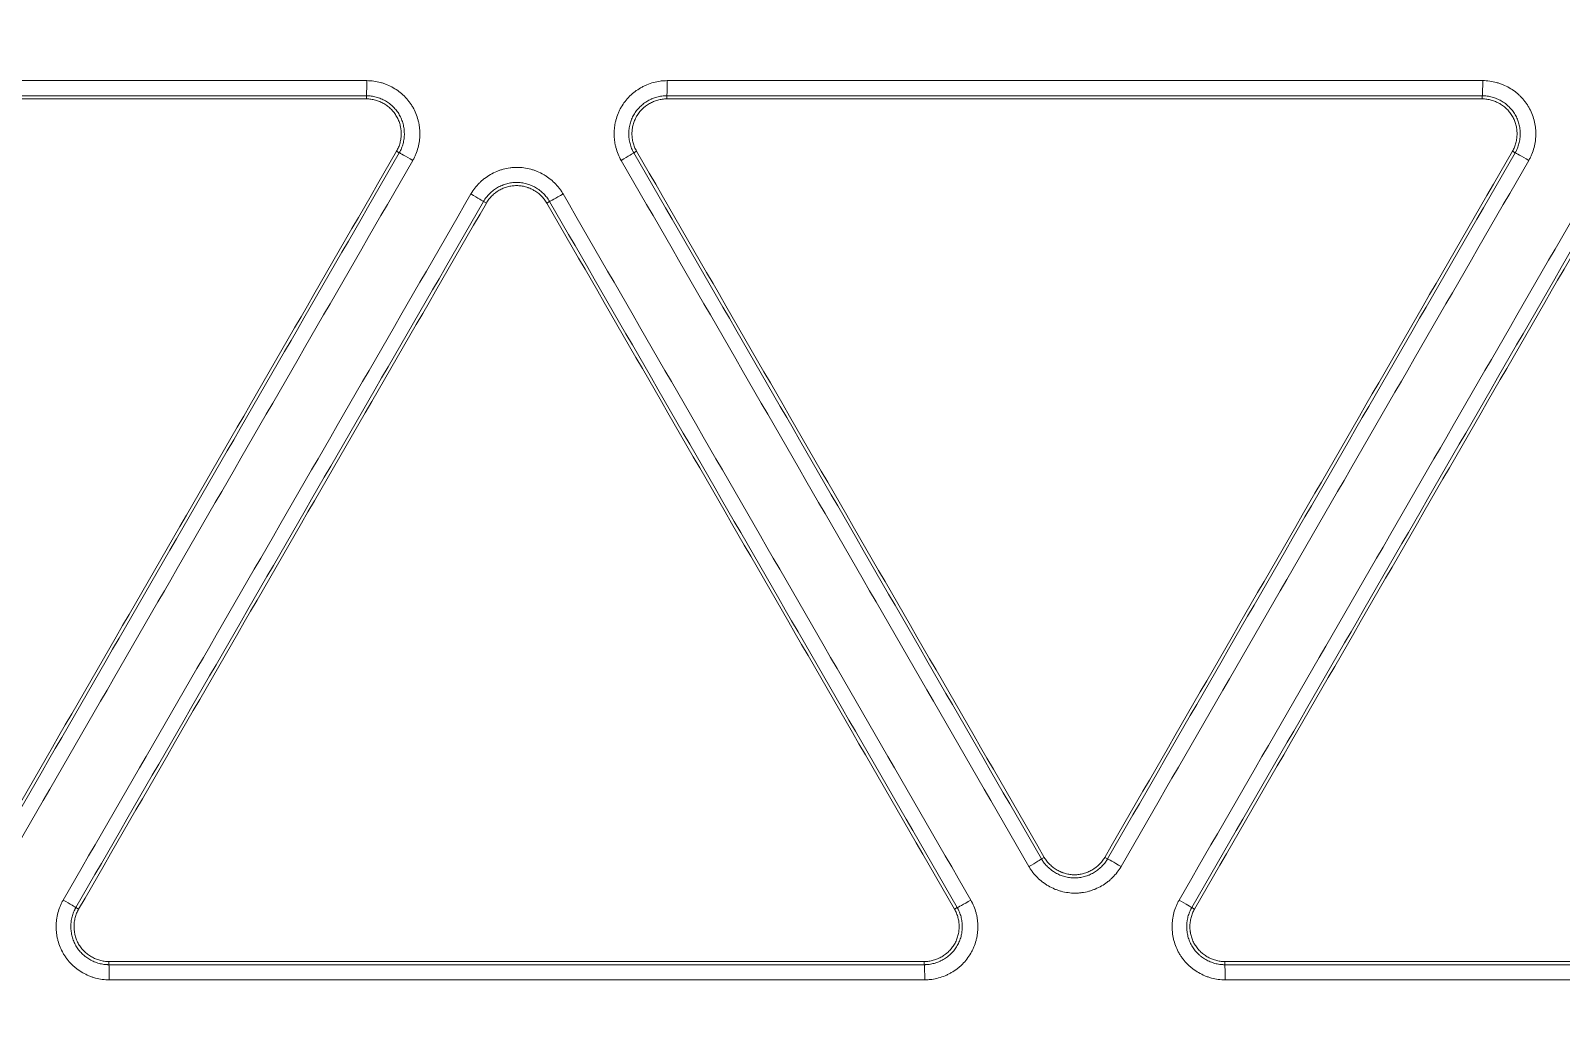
# Model space of a CAD drawing. Header units: inches. Extents: x 405346 to 489838, y -25612 to 14934.
# Drawn here: x 467386.51 to 467434.52, y 4260.81 to 4291.63 of the extents above; entities that cross this region are included whole.
import ezdxf

# ---------------------------------------------------------------- set-up
doc = ezdxf.new("R2010")
doc.units = ezdxf.units.IN
doc.header["$LTSCALE"] = 200
doc.header["$MEASUREMENT"] = 0
doc.layers.add('SS-EQ', color=2, linetype='Continuous', lineweight=20)

# ---------------------------------------------------------------- blocks, each defined once
blk = doc.blocks.new('4way무풍')
at = {"layer": 'SS-EQ'}
for p, q in [((152.774, -31.934), (152.774, -31.834)), ((162.196, -31.834), (162.196, -31.934)), ((187.771, -31.934), (187.771, -31.834)), ((153.808, -33.625), (153.722, -33.575)), ((161.249, -33.575), (161.162, -33.626)), ((188.805, -33.625), (188.719, -33.575)), ((156.538, -35.201), (156.451, -35.151)), ((158.519, -35.151), (158.433, -35.201)), ((173.949, -55.774), (174.036, -55.724)), ((175.932, -55.724), (176.018, -55.774)), ((143.663, -57.299), (143.75, -57.349)), ((171.221, -57.349), (171.307, -57.3)), ((178.66, -57.299), (178.747, -57.349)), ((144.698, -58.991), (144.698, -59.091)), ((170.273, -59.091), (170.273, -58.991)), ((179.695, -58.991), (179.695, -59.091))]:
    blk.add_line(p, q, dxfattribs=at)
for centre, major_axis, ratio, start_param, end_param in [((152.774, -31.36), (0, -0.474), 0.028135, 0.03492, 1.568331), ((162.196, -31.36), (0, -0.474), 0.0295, 0.034922, 1.56857), ((187.771, -31.36), (0, -0.474), 0.033697, 0.034926, 1.569116), ((154.218, -33.862), (-0.41, 0.237), 0.011866, 4.68659, 6.248276), ((160.752, -33.862), (-0.41, -0.237), 0.016733, 1.594883, 3.106681), ((189.215, -33.862), (-0.41, 0.237), 0.015414, 4.682125, 6.248275), ((156.041, -34.914), (-0.41, 0.237), 0.011956, 3.176502, 4.686374), ((158.929, -34.914), (-0.41, -0.237), 0.016695, 0.034911, 1.594561), ((173.539, -56.01), (-0.41, -0.237), 0.018384, 1.595411, 3.10668), ((176.428, -56.01), (0.41, -0.237), 0.012479, 1.542198, 3.106683), ((143.253, -57.063), (-0.41, 0.237), 0.008491, 3.1765, 4.687518), ((171.717, -57.063), (-0.41, -0.237), 0.01834, 0.034912, 1.59503), ((178.25, -57.063), (0.41, -0.237), 0.012618, 0.034909, 1.541959), ((144.698, -59.564), (0, -0.474), 0.025853, 1.565562, 3.106594), ((170.272, -59.564), (0, 0.474), 0.029802, 4.70838, 6.248299), ((179.694, -59.564), (0, 0.474), 0.031431, 4.708783, 6.248262)]:
    blk.add_ellipse(centre, major_axis=major_axis, ratio=ratio, start_param=start_param, end_param=end_param, dxfattribs=at)
for points, knots in [([(346.359, 0), (346.359, -27.812), (346.359, -55.624), (346.359, -97.341), (346.359, -111.247), (346.359, -139.059), (346.359, -152.965), (346.359, -180.777), (346.359, -194.683), (346.359, -222.494), (346.359, -236.4), (346.359, -257.259), (346.358, -264.212), (346.359, -272.903), (346.359, -274.641), (346.359, -277.249), (346.359, -278.118), (346.358, -279.856), (346.358, -280.725), (346.358, -282.029), (346.358, -282.463), (346.358, -283.333), (346.359, -283.767), (346.359, -284.419), (346.359, -284.636), (346.359, -285.071), (346.358, -285.288), (346.355, -285.723), (346.353, -285.94), (346.346, -286.374), (346.341, -286.592), (346.322, -287.243), (346.305, -287.678), (346.262, -288.546), (346.236, -288.98), (346.174, -289.849), (346.138, -290.283), (346.078, -290.934), (346.057, -291.151), (346.012, -291.585), (345.894, -292.666), (345.748, -293.741), (345.479, -295.45), (345.327, -296.299), (344.817, -298.834), (344.407, -300.505), (343.687, -302.982), (343.172, -304.624), (342.294, -307.059), (341.638, -308.663), (341.119, -309.858), (340.941, -310.256), (340.714, -310.751), (340.668, -310.85), (340.576, -311.047), (340.437, -311.343), (339.919, -312.422), (339.029, -314.158), (338.177, -315.66), (336.854, -317.881), (335.912, -319.32), (334.41, -321.418), (333.379, -322.796), (331.741, -324.801), (330.589, -326.095), (329.702, -327.051), (329.403, -327.366), (329.024, -327.758), (328.947, -327.836), (328.795, -327.992), (328.566, -328.224), (327.719, -329.07), (326.303, -330.412), (324.35, -332.111), (322.332, -333.722), (320.944, -334.738), (319.535, -335.724), (318.819, -336.202), (317.367, -337.13), (315.893, -338.028), (314.376, -338.866), (313.222, -339.473), (312.835, -339.671), (312.249, -339.963), (312.054, -340.059), (311.662, -340.249), (309.896, -341.094), (308.103, -341.848), (305.68, -342.75), (304.055, -343.316), (302.408, -343.813), (299.923, -344.506), (298.245, -344.898), (295.697, -345.382), (294.842, -345.525), (293.766, -345.682), (293.551, -345.712), (293.12, -345.771), (292.903, -345.799), (292.254, -345.88), (291.821, -345.929), (290.523, -346.062), (289.657, -346.132), (288.357, -346.21), (287.924, -346.232), (287.057, -346.265), (286.624, -346.277), (285.974, -346.288), (285.757, -346.291), (285.323, -346.293), (285.107, -346.294), (284.673, -346.294), (284.456, -346.294), (284.023, -346.294), (283.806, -346.293), (283.156, -346.293), (282.722, -346.293), (281.855, -346.293), (281.421, -346.293), (280.121, -346.293), (279.253, -346.294), (277.519, -346.294), (276.652, -346.294), (274.051, -346.294), (272.316, -346.294), (267.113, -346.294), (263.645, -346.293), (256.708, -346.293), (253.239, -346.294), (242.833, -346.294), (235.896, -346.294), (222.022, -346.294), (215.084, -346.294), (194.273, -346.294), (180.399, -346.294), (152.65, -346.294), (138.775, -346.294), (111.027, -346.294), (97.152, -346.294), (69.404, -346.294), (55.529, -346.294), (34.718, -346.294), (27.78, -346.294), (13.906, -346.294), (6.969, -346.294), (0.032, -346.294)], [0, 0, 0, 0, 0.125, 0.125, 0.1875, 0.1875, 0.25, 0.25, 0.3125, 0.3125, 0.375, 0.375, 0.40625, 0.40625, 0.414063, 0.414063, 0.417969, 0.417969, 0.421875, 0.421875, 0.423828, 0.423828, 0.425781, 0.425781, 0.426758, 0.426758, 0.427734, 0.427734, 0.428711, 0.428711, 0.429688, 0.429688, 0.431641, 0.431641, 0.433594, 0.433594, 0.435547, 0.435547, 0.436523, 0.436523, 0.4375, 0.441406, 0.441406, 0.445313, 0.445313, 0.453125, 0.453125, 0.457031, 0.460938, 0.464844, 0.464844, 0.466797, 0.466797, 0.467285, 0.467285, 0.467773, 0.46875, 0.472656, 0.476563, 0.476563, 0.484375, 0.484375, 0.488281, 0.492188, 0.496094, 0.496094, 0.498047, 0.498047, 0.498535, 0.498535, 0.499023, 0.5, 0.503906, 0.507813, 0.511719, 0.515625, 0.515625, 0.519531, 0.519531, 0.523438, 0.527344, 0.527344, 0.529297, 0.529297, 0.530273, 0.530273, 0.53125, 0.539063, 0.539063, 0.542969, 0.546875, 0.546875, 0.554688, 0.554688, 0.558594, 0.558594, 0.55957, 0.55957, 0.560547, 0.560547, 0.5625, 0.5625, 0.566406, 0.566406, 0.568359, 0.568359, 0.570313, 0.570313, 0.571289, 0.571289, 0.572266, 0.572266, 0.573242, 0.573242, 0.574219, 0.574219, 0.576172, 0.576172, 0.578125, 0.578125, 0.582031, 0.582031, 0.585938, 0.585938, 0.59375, 0.59375, 0.609375, 0.609375, 0.625, 0.625, 0.65625, 0.65625, 0.6875, 0.6875, 0.75, 0.75, 0.8125, 0.8125, 0.875, 0.875, 0.9375, 0.9375, 0.96875, 0.96875, 1, 1, 1, 1]), ([(0.032, -345.099), (6.961, -345.099), (13.891, -345.099), (27.75, -345.099), (34.679, -345.099), (55.467, -345.099), (69.326, -345.098), (97.044, -345.098), (110.903, -345.097), (138.621, -345.096), (152.48, -345.096), (180.197, -345.094), (194.056, -345.092), (214.845, -345.09), (221.774, -345.089), (235.633, -345.086), (242.562, -345.085), (256.421, -345.082), (263.351, -345.081), (272.013, -345.079), (273.745, -345.079), (276.343, -345.079), (277.21, -345.078), (278.942, -345.078), (279.808, -345.077), (281.107, -345.076), (281.541, -345.076), (282.407, -345.076), (282.84, -345.076), (283.706, -345.076), (284.139, -345.076), (284.789, -345.074), (285.005, -345.074), (285.438, -345.071), (285.655, -345.069), (286.304, -345.06), (286.737, -345.049), (287.602, -345.017), (288.034, -344.997), (289.33, -344.922), (290.194, -344.853), (291.488, -344.722), (291.92, -344.673), (292.566, -344.593), (292.782, -344.566), (293.212, -344.508), (294.286, -344.358), (295.351, -344.18), (297.891, -343.699), (299.563, -343.307), (302.039, -342.615), (303.679, -342.118), (305.297, -341.551), (307.709, -340.648), (309.296, -339.976), (311.056, -339.138), (311.349, -338.996), (311.641, -338.853), (311.836, -338.756), (311.933, -338.707), (312.418, -338.464), (312.803, -338.265), (313.951, -337.656), (314.704, -337.236), (316.19, -336.364), (316.921, -335.913), (318.363, -334.982), (319.073, -334.502), (320.472, -333.511), (321.849, -332.491), (323.849, -330.872), (325.784, -329.163), (327.03, -327.964), (327.795, -327.195), (327.947, -327.041), (328.25, -326.729), (328.401, -326.573), (328.849, -326.102), (329.145, -325.785), (330.019, -324.826), (331.153, -323.527), (332.763, -321.515), (333.776, -320.132), (334.759, -318.728), (335.235, -318.016), (336.157, -316.57), (336.603, -315.837), (337.465, -314.35), (338.296, -312.842), (339.065, -311.291), (339.481, -310.406), (339.527, -310.308), (339.618, -310.111), (339.754, -309.815), (340.065, -309.123), (340.322, -308.527), (340.821, -307.331), (341.451, -305.727), (342.288, -303.291), (342.776, -301.648), (343.454, -299.169), (343.836, -297.496), (344.302, -294.959), (344.439, -294.108), (344.619, -292.825), (344.702, -292.181), (344.786, -291.427), (344.82, -291.104), (344.842, -290.888), (344.853, -290.779), (344.946, -289.807), (345.01, -288.942), (345.078, -287.644), (345.096, -287.212), (345.116, -286.563), (345.122, -286.347), (345.13, -285.914), (345.133, -285.698), (345.138, -285.266), (345.139, -285.049), (345.14, -284.617), (345.14, -284.4), (345.141, -283.752), (345.141, -283.319), (345.141, -282.67), (345.141, -282.454), (345.141, -282.021), (345.141, -281.805), (345.142, -281.156), (345.142, -280.724), (345.143, -279.426), (345.143, -278.561), (345.144, -276.831), (345.144, -275.966), (345.145, -273.37), (345.145, -271.64), (345.146, -262.989), (345.148, -256.069), (345.152, -235.306), (345.154, -221.465), (345.157, -193.782), (345.159, -179.94), (345.161, -152.257), (345.161, -138.416), (345.162, -110.732), (345.163, -69.208), (345.164, -27.683), (345.164, 0)], [0, 0, 0, 0, 0.03125, 0.03125, 0.0625, 0.0625, 0.125, 0.125, 0.1875, 0.1875, 0.25, 0.25, 0.3125, 0.3125, 0.34375, 0.34375, 0.375, 0.375, 0.40625, 0.40625, 0.414063, 0.414063, 0.417969, 0.417969, 0.421875, 0.421875, 0.423828, 0.423828, 0.425781, 0.425781, 0.427734, 0.427734, 0.428711, 0.428711, 0.429688, 0.429688, 0.431641, 0.431641, 0.433594, 0.433594, 0.4375, 0.4375, 0.439453, 0.439453, 0.44043, 0.44043, 0.441406, 0.445313, 0.445313, 0.453125, 0.453125, 0.457031, 0.460938, 0.460938, 0.46875, 0.46875, 0.469727, 0.470215, 0.470215, 0.470703, 0.470703, 0.472656, 0.472656, 0.476563, 0.476563, 0.480469, 0.480469, 0.484375, 0.484375, 0.488281, 0.492188, 0.496094, 0.5, 0.5, 0.500977, 0.500977, 0.501953, 0.501953, 0.503906, 0.503906, 0.507813, 0.511719, 0.515625, 0.515625, 0.519531, 0.519531, 0.523438, 0.523438, 0.527344, 0.53125, 0.53125, 0.531738, 0.531738, 0.532227, 0.533203, 0.535156, 0.535156, 0.539063, 0.542969, 0.546875, 0.546875, 0.554688, 0.554688, 0.558594, 0.558594, 0.560547, 0.561523, 0.562012, 0.562012, 0.5625, 0.5625, 0.566406, 0.566406, 0.568359, 0.568359, 0.569336, 0.569336, 0.570313, 0.570313, 0.571289, 0.571289, 0.572266, 0.572266, 0.574219, 0.574219, 0.575195, 0.575195, 0.576172, 0.576172, 0.578125, 0.578125, 0.582031, 0.582031, 0.585938, 0.585938, 0.59375, 0.59375, 0.625, 0.625, 0.6875, 0.6875, 0.75, 0.75, 0.8125, 0.8125, 0.875, 1, 1, 1, 1]), ([(152.787, -31.362), (152.861, -31.362), (152.933, -31.367), (153.077, -31.386), (153.148, -31.4), (153.253, -31.429), (153.288, -31.44), (153.34, -31.457), (153.357, -31.464), (153.391, -31.477), (153.408, -31.483), (153.492, -31.518), (153.622, -31.583), (153.743, -31.663), (153.815, -31.719), (153.83, -31.73), (153.858, -31.753), (153.9, -31.788), (153.94, -31.825), (154.017, -31.902), (154.065, -31.956), (154.132, -32.042), (154.153, -32.072), (154.194, -32.132), (154.213, -32.163), (154.268, -32.258), (154.332, -32.389), (154.378, -32.526), (154.401, -32.614), (154.406, -32.632), (154.414, -32.668), (154.418, -32.686), (154.428, -32.739), (154.434, -32.775), (154.448, -32.883), (154.452, -32.956), (154.453, -33.065), (154.451, -33.119), (154.446, -33.174), (154.443, -33.21), (154.441, -33.228), (154.429, -33.319), (154.402, -33.462), (154.356, -33.599), (154.314, -33.7), (154.3, -33.733), (154.267, -33.799), (154.25, -33.832), (154.232, -33.863)], [0, 0, 0, 0, 0.0625, 0.0625, 0.125, 0.125, 0.15625, 0.15625, 0.171875, 0.171875, 0.1875, 0.1875, 0.25, 0.3125, 0.3125, 0.328125, 0.328125, 0.34375, 0.375, 0.375, 0.4375, 0.4375, 0.46875, 0.46875, 0.5, 0.5, 0.5625, 0.625, 0.625, 0.640625, 0.640625, 0.65625, 0.65625, 0.6875, 0.6875, 0.75, 0.75, 0.78125, 0.796875, 0.796875, 0.8125, 0.8125, 0.875, 0.9375, 0.9375, 0.96875, 0.96875, 1, 1, 1, 1]), ([(160.765, -33.863), (160.729, -33.8), (160.697, -33.734), (160.642, -33.6), (160.619, -33.532), (160.591, -33.426), (160.583, -33.391), (160.572, -33.337), (160.569, -33.319), (160.563, -33.283), (160.56, -33.265), (160.549, -33.174), (160.54, -33.03), (160.549, -32.885), (160.561, -32.794), (160.563, -32.776), (160.569, -32.74), (160.572, -32.722), (160.583, -32.668), (160.591, -32.633), (160.619, -32.527), (160.642, -32.459), (160.683, -32.358), (160.698, -32.325), (160.73, -32.26), (160.747, -32.227), (160.802, -32.132), (160.883, -32.012), (160.979, -31.903), (161.044, -31.839), (161.057, -31.826), (161.084, -31.801), (161.097, -31.789), (161.139, -31.753), (161.167, -31.73), (161.253, -31.664), (161.314, -31.624), (161.408, -31.569), (161.456, -31.544), (161.505, -31.52), (161.539, -31.505), (161.556, -31.498), (161.64, -31.462), (161.777, -31.415), (161.919, -31.386), (162.027, -31.371), (162.063, -31.368), (162.137, -31.363), (162.173, -31.361), (162.21, -31.361)], [0, 0, 0, 0, 0.0625, 0.0625, 0.125, 0.125, 0.15625, 0.15625, 0.171875, 0.171875, 0.1875, 0.1875, 0.25, 0.3125, 0.3125, 0.328125, 0.328125, 0.34375, 0.34375, 0.375, 0.375, 0.4375, 0.4375, 0.46875, 0.46875, 0.5, 0.5, 0.5625, 0.625, 0.625, 0.640625, 0.640625, 0.65625, 0.65625, 0.6875, 0.6875, 0.75, 0.75, 0.78125, 0.796875, 0.796875, 0.8125, 0.8125, 0.875, 0.9375, 0.9375, 0.96875, 0.96875, 1, 1, 1, 1]), ([(187.787, -31.361), (187.86, -31.361), (187.932, -31.366), (188.076, -31.386), (188.147, -31.4), (188.252, -31.428), (188.287, -31.439), (188.339, -31.457), (188.356, -31.463), (188.39, -31.476), (188.407, -31.483), (188.491, -31.518), (188.621, -31.582), (188.742, -31.663), (188.815, -31.718), (188.829, -31.73), (188.858, -31.753), (188.899, -31.788), (188.939, -31.825), (189.016, -31.902), (189.064, -31.956), (189.131, -32.042), (189.152, -32.071), (189.193, -32.132), (189.212, -32.163), (189.267, -32.258), (189.331, -32.388), (189.377, -32.526), (189.4, -32.614), (189.405, -32.631), (189.413, -32.667), (189.417, -32.685), (189.427, -32.739), (189.433, -32.775), (189.447, -32.883), (189.452, -32.955), (189.452, -33.064), (189.45, -33.119), (189.446, -33.173), (189.442, -33.21), (189.44, -33.228), (189.429, -33.319), (189.401, -33.461), (189.355, -33.599), (189.314, -33.699), (189.299, -33.733), (189.267, -33.799), (189.249, -33.831), (189.231, -33.863)], [0, 0, 0, 0, 0.0625, 0.0625, 0.125, 0.125, 0.15625, 0.15625, 0.171875, 0.171875, 0.1875, 0.1875, 0.25, 0.3125, 0.3125, 0.328125, 0.328125, 0.34375, 0.375, 0.375, 0.4375, 0.4375, 0.46875, 0.46875, 0.5, 0.5, 0.5625, 0.625, 0.625, 0.640625, 0.640625, 0.65625, 0.65625, 0.6875, 0.6875, 0.75, 0.75, 0.78125, 0.796875, 0.796875, 0.8125, 0.8125, 0.875, 0.9375, 0.9375, 0.96875, 0.96875, 1, 1, 1, 1]), ([(153.808, -33.625), (153.81, -33.622), (153.812, -33.619), (153.815, -33.614), (153.82, -33.605), (153.824, -33.596), (153.834, -33.579), (153.839, -33.567), (153.857, -33.532), (153.867, -33.508), (153.897, -33.436), (153.929, -33.337), (153.949, -33.235), (153.957, -33.17), (153.959, -33.157), (153.961, -33.131), (153.962, -33.118), (153.965, -33.079), (153.966, -33.053), (153.965, -32.975), (153.962, -32.924), (153.952, -32.846), (153.948, -32.821), (153.938, -32.769), (153.932, -32.743), (153.912, -32.668), (153.896, -32.619), (153.857, -32.523), (153.834, -32.476), (153.795, -32.408), (153.781, -32.386), (153.752, -32.342), (153.736, -32.321), (153.689, -32.26), (153.654, -32.221), (153.599, -32.167), (153.571, -32.14), (153.541, -32.115), (153.52, -32.098), (153.51, -32.09), (153.458, -32.05), (153.371, -31.993), (153.278, -31.947), (153.206, -31.917), (153.182, -31.907), (153.132, -31.89), (153.107, -31.883), (153.032, -31.862), (152.981, -31.852), (152.904, -31.841), (152.866, -31.837), (152.82, -31.835), (152.797, -31.834), (152.788, -31.834), (152.781, -31.834), (152.778, -31.834), (152.774, -31.834)], [0, 0, 0, 0, 0.003906, 0.003906, 0.007812, 0.015625, 0.015625, 0.03125, 0.03125, 0.0625, 0.0625, 0.125, 0.1875, 0.1875, 0.203125, 0.203125, 0.21875, 0.21875, 0.25, 0.25, 0.3125, 0.3125, 0.34375, 0.34375, 0.375, 0.375, 0.4375, 0.4375, 0.5, 0.5, 0.53125, 0.53125, 0.5625, 0.5625, 0.625, 0.625, 0.65625, 0.671875, 0.671875, 0.6875, 0.6875, 0.75, 0.8125, 0.8125, 0.84375, 0.84375, 0.875, 0.875, 0.9375, 0.9375, 0.96875, 0.984375, 0.992187, 0.996094, 0.996094, 1, 1, 1, 1]), ([(152.774, -31.934), (152.823, -31.934), (152.871, -31.937), (152.965, -31.95), (153.058, -31.969), (153.148, -32), (153.215, -32.028), (153.237, -32.038), (153.279, -32.059), (153.3, -32.071), (153.362, -32.106), (153.402, -32.133), (153.459, -32.176), (153.477, -32.191), (153.513, -32.223), (153.531, -32.239), (153.582, -32.289), (153.645, -32.361), (153.698, -32.439), (153.734, -32.502), (153.746, -32.523), (153.767, -32.566), (153.776, -32.588), (153.803, -32.654), (153.818, -32.699), (153.836, -32.768), (153.844, -32.803), (153.85, -32.838), (153.854, -32.862), (153.856, -32.874), (153.863, -32.933), (153.869, -33.028), (153.863, -33.123), (153.854, -33.194), (153.851, -33.218), (153.842, -33.265), (153.836, -33.289), (153.818, -33.358), (153.803, -33.403), (153.767, -33.491), (153.746, -33.534), (153.722, -33.575)], [0, 0, 0, 0, 0.0625, 0.0625, 0.125, 0.1875, 0.1875, 0.21875, 0.21875, 0.25, 0.25, 0.3125, 0.3125, 0.34375, 0.34375, 0.375, 0.375, 0.4375, 0.5, 0.5, 0.53125, 0.53125, 0.5625, 0.5625, 0.625, 0.625, 0.65625, 0.671875, 0.671875, 0.6875, 0.6875, 0.75, 0.8125, 0.8125, 0.84375, 0.84375, 0.875, 0.875, 0.9375, 0.9375, 1, 1, 1, 1]), ([(162.196, -31.834), (162.193, -31.834), (162.19, -31.834), (162.183, -31.834), (162.173, -31.834), (162.164, -31.834), (162.144, -31.835), (162.131, -31.836), (162.091, -31.838), (162.065, -31.841), (161.988, -31.852), (161.887, -31.873), (161.788, -31.907), (161.728, -31.932), (161.716, -31.937), (161.692, -31.948), (161.657, -31.965), (161.622, -31.983), (161.555, -32.022), (161.512, -32.051), (161.45, -32.098), (161.43, -32.115), (161.39, -32.149), (161.371, -32.167), (161.315, -32.222), (161.28, -32.261), (161.217, -32.343), (161.188, -32.386), (161.149, -32.454), (161.136, -32.477), (161.113, -32.524), (161.103, -32.548), (161.073, -32.62), (161.057, -32.669), (161.037, -32.744), (161.028, -32.782), (161.022, -32.821), (161.017, -32.847), (161.016, -32.86), (161.007, -32.925), (161.001, -33.028), (161.007, -33.132), (161.017, -33.21), (161.021, -33.236), (161.031, -33.287), (161.037, -33.313), (161.057, -33.388), (161.073, -33.437), (161.103, -33.509), (161.119, -33.545), (161.14, -33.585), (161.15, -33.606), (161.155, -33.614), (161.159, -33.62), (161.16, -33.623), (161.162, -33.626)], [0, 0, 0, 0, 0.003906, 0.003906, 0.007812, 0.015625, 0.015625, 0.03125, 0.03125, 0.0625, 0.0625, 0.125, 0.1875, 0.1875, 0.203125, 0.203125, 0.21875, 0.25, 0.25, 0.3125, 0.3125, 0.34375, 0.34375, 0.375, 0.375, 0.4375, 0.4375, 0.5, 0.5, 0.53125, 0.53125, 0.5625, 0.5625, 0.625, 0.625, 0.65625, 0.671875, 0.671875, 0.6875, 0.6875, 0.75, 0.8125, 0.8125, 0.84375, 0.84375, 0.875, 0.875, 0.9375, 0.9375, 0.96875, 0.984375, 0.992187, 0.996094, 0.996094, 1, 1, 1, 1]), ([(161.249, -33.575), (161.225, -33.534), (161.203, -33.49), (161.167, -33.402), (161.137, -33.312), (161.119, -33.218), (161.112, -33.159), (161.11, -33.147), (161.108, -33.123), (161.105, -33.087), (161.104, -33.051), (161.104, -32.98), (161.107, -32.933), (161.116, -32.862), (161.12, -32.838), (161.129, -32.791), (161.135, -32.767), (161.153, -32.698), (161.183, -32.608), (161.225, -32.522), (161.261, -32.46), (161.274, -32.44), (161.3, -32.4), (161.314, -32.381), (161.358, -32.324), (161.39, -32.289), (161.44, -32.239), (161.467, -32.215), (161.494, -32.191), (161.513, -32.176), (161.522, -32.169), (161.57, -32.133), (161.649, -32.08), (161.734, -32.038), (161.801, -32.01), (161.823, -32.001), (161.868, -31.986), (161.891, -31.979), (161.96, -31.96), (162.007, -31.95), (162.101, -31.937), (162.148, -31.934), (162.196, -31.934)], [0, 0, 0, 0, 0.0625, 0.0625, 0.125, 0.1875, 0.1875, 0.203125, 0.203125, 0.21875, 0.25, 0.25, 0.3125, 0.3125, 0.34375, 0.34375, 0.375, 0.375, 0.4375, 0.5, 0.5, 0.53125, 0.53125, 0.5625, 0.5625, 0.625, 0.625, 0.65625, 0.671875, 0.671875, 0.6875, 0.6875, 0.75, 0.8125, 0.8125, 0.84375, 0.84375, 0.875, 0.875, 0.9375, 0.9375, 1, 1, 1, 1]), ([(188.805, -33.625), (188.807, -33.622), (188.808, -33.619), (188.811, -33.614), (188.816, -33.605), (188.821, -33.596), (188.83, -33.579), (188.836, -33.567), (188.853, -33.532), (188.864, -33.508), (188.894, -33.436), (188.926, -33.337), (188.946, -33.235), (188.954, -33.17), (188.955, -33.157), (188.958, -33.131), (188.959, -33.118), (188.961, -33.079), (188.962, -33.053), (188.962, -32.975), (188.959, -32.924), (188.949, -32.846), (188.945, -32.82), (188.935, -32.769), (188.929, -32.743), (188.909, -32.668), (188.893, -32.618), (188.854, -32.523), (188.831, -32.476), (188.791, -32.408), (188.778, -32.386), (188.748, -32.342), (188.733, -32.321), (188.685, -32.26), (188.651, -32.221), (188.596, -32.166), (188.567, -32.14), (188.537, -32.115), (188.517, -32.098), (188.506, -32.09), (188.454, -32.05), (188.368, -31.993), (188.275, -31.947), (188.203, -31.917), (188.179, -31.907), (188.129, -31.89), (188.104, -31.883), (188.029, -31.862), (187.978, -31.852), (187.901, -31.841), (187.862, -31.837), (187.817, -31.835), (187.794, -31.834), (187.784, -31.834), (187.778, -31.834), (187.774, -31.834), (187.771, -31.834)], [0, 0, 0, 0, 0.003906, 0.003906, 0.007813, 0.015625, 0.015625, 0.03125, 0.03125, 0.0625, 0.0625, 0.125, 0.1875, 0.1875, 0.203125, 0.203125, 0.21875, 0.21875, 0.25, 0.25, 0.3125, 0.3125, 0.34375, 0.34375, 0.375, 0.375, 0.4375, 0.4375, 0.5, 0.5, 0.53125, 0.53125, 0.5625, 0.5625, 0.625, 0.625, 0.65625, 0.671875, 0.671875, 0.6875, 0.6875, 0.75, 0.8125, 0.8125, 0.84375, 0.84375, 0.875, 0.875, 0.9375, 0.9375, 0.96875, 0.984375, 0.992188, 0.996094, 0.996094, 1, 1, 1, 1]), ([(187.771, -31.934), (187.819, -31.934), (187.868, -31.937), (187.962, -31.95), (188.055, -31.969), (188.145, -32), (188.211, -32.028), (188.233, -32.038), (188.276, -32.059), (188.297, -32.071), (188.359, -32.106), (188.398, -32.133), (188.455, -32.176), (188.474, -32.191), (188.51, -32.222), (188.528, -32.239), (188.579, -32.289), (188.642, -32.361), (188.695, -32.439), (188.731, -32.502), (188.742, -32.523), (188.763, -32.566), (188.773, -32.588), (188.8, -32.654), (188.815, -32.699), (188.833, -32.768), (188.841, -32.803), (188.847, -32.838), (188.851, -32.862), (188.853, -32.874), (188.86, -32.933), (188.866, -33.028), (188.86, -33.123), (188.851, -33.194), (188.847, -33.218), (188.838, -33.265), (188.833, -33.289), (188.815, -33.358), (188.8, -33.403), (188.764, -33.491), (188.743, -33.534), (188.719, -33.575)], [0, 0, 0, 0, 0.0625, 0.0625, 0.125, 0.1875, 0.1875, 0.21875, 0.21875, 0.25, 0.25, 0.3125, 0.3125, 0.34375, 0.34375, 0.375, 0.375, 0.4375, 0.5, 0.5, 0.53125, 0.53125, 0.5625, 0.5625, 0.625, 0.625, 0.65625, 0.671875, 0.671875, 0.6875, 0.6875, 0.75, 0.8125, 0.8125, 0.84375, 0.84375, 0.875, 0.875, 0.9375, 0.9375, 1, 1, 1, 1]), ([(140.935, -55.724), (143.066, -52.032), (145.197, -48.341), (149.46, -40.958), (151.591, -37.267), (153.722, -33.575)], [0, 0, 0, 0, 0.5, 0.5, 1, 1, 1, 1]), ([(175.932, -55.724), (178.063, -52.032), (180.194, -48.341), (184.457, -40.958), (186.588, -37.267), (188.719, -33.575)], [0, 0, 0, 0, 0.5, 0.5, 1, 1, 1, 1]), ([(141.021, -55.774), (143.152, -52.082), (145.283, -48.391), (149.546, -41.008), (151.677, -37.316), (153.808, -33.625)], [0, 0, 0, 0, 0.5, 0.5, 1, 1, 1, 1]), ([(154.232, -33.863), (152.1, -37.555), (149.969, -41.246), (145.706, -48.63), (143.575, -52.321), (141.443, -56.013)], [0, 0, 0, 0, 0.5, 0.5, 1, 1, 1, 1]), ([(156.054, -34.915), (156.091, -34.852), (156.131, -34.791), (156.22, -34.677), (156.268, -34.623), (156.345, -34.546), (156.372, -34.521), (156.413, -34.485), (156.427, -34.473), (156.456, -34.45), (156.47, -34.439), (156.542, -34.383), (156.663, -34.303), (156.793, -34.239), (156.878, -34.203), (156.895, -34.197), (156.929, -34.184), (156.946, -34.177), (156.998, -34.16), (157.033, -34.149), (157.137, -34.12), (157.208, -34.106), (157.316, -34.091), (157.352, -34.088), (157.425, -34.083), (157.462, -34.082), (157.571, -34.081), (157.716, -34.091), (157.858, -34.12), (157.946, -34.144), (157.964, -34.149), (157.999, -34.16), (158.016, -34.166), (158.068, -34.183), (158.102, -34.196), (158.203, -34.238), (158.267, -34.27), (158.362, -34.325), (158.408, -34.353), (158.453, -34.385), (158.483, -34.406), (158.498, -34.417), (158.57, -34.472), (158.68, -34.567), (158.776, -34.676), (158.843, -34.762), (158.864, -34.792), (158.905, -34.852), (158.925, -34.884), (158.943, -34.915)], [0, 0, 0, 0, 0.0625, 0.0625, 0.125, 0.125, 0.15625, 0.15625, 0.171875, 0.171875, 0.1875, 0.1875, 0.25, 0.3125, 0.3125, 0.328125, 0.328125, 0.34375, 0.34375, 0.375, 0.375, 0.4375, 0.4375, 0.46875, 0.46875, 0.5, 0.5, 0.5625, 0.625, 0.625, 0.640625, 0.640625, 0.65625, 0.65625, 0.6875, 0.6875, 0.75, 0.75, 0.78125, 0.796875, 0.796875, 0.8125, 0.8125, 0.875, 0.9375, 0.9375, 0.96875, 0.96875, 1, 1, 1, 1]), ([(176.018, -55.774), (178.149, -52.082), (180.28, -48.391), (184.543, -41.008), (186.674, -37.316), (188.805, -33.625)], [0, 0, 0, 0, 0.5, 0.5, 1, 1, 1, 1]), ([(189.231, -33.863), (187.1, -37.554), (184.968, -41.246), (180.705, -48.629), (178.574, -52.321), (176.442, -56.012)], [0, 0, 0, 0, 0.5, 0.5, 1, 1, 1, 1]), ([(158.519, -35.151), (158.518, -35.148), (158.516, -35.146), (158.513, -35.14), (158.508, -35.131), (158.502, -35.123), (158.492, -35.106), (158.485, -35.095), (158.463, -35.063), (158.448, -35.041), (158.4, -34.98), (158.331, -34.902), (158.252, -34.834), (158.2, -34.795), (158.19, -34.787), (158.168, -34.772), (158.136, -34.749), (158.103, -34.729), (158.035, -34.69), (157.989, -34.667), (157.917, -34.637), (157.893, -34.627), (157.843, -34.61), (157.818, -34.603), (157.743, -34.582), (157.692, -34.572), (157.589, -34.557), (157.537, -34.554), (157.459, -34.554), (157.433, -34.555), (157.38, -34.558), (157.355, -34.561), (157.277, -34.572), (157.227, -34.582), (157.152, -34.602), (157.114, -34.614), (157.078, -34.627), (157.053, -34.637), (157.041, -34.642), (156.981, -34.667), (156.887, -34.713), (156.801, -34.77), (156.739, -34.818), (156.718, -34.834), (156.679, -34.869), (156.66, -34.886), (156.604, -34.941), (156.57, -34.98), (156.522, -35.042), (156.499, -35.073), (156.474, -35.111), (156.462, -35.131), (156.457, -35.139), (156.454, -35.145), (156.452, -35.148), (156.451, -35.151)], [0, 0, 0, 0, 0.003906, 0.003906, 0.007813, 0.015625, 0.015625, 0.03125, 0.03125, 0.0625, 0.0625, 0.125, 0.1875, 0.1875, 0.203125, 0.203125, 0.21875, 0.25, 0.25, 0.3125, 0.3125, 0.34375, 0.34375, 0.375, 0.375, 0.4375, 0.4375, 0.5, 0.5, 0.53125, 0.53125, 0.5625, 0.5625, 0.625, 0.625, 0.65625, 0.671875, 0.671875, 0.6875, 0.6875, 0.75, 0.8125, 0.8125, 0.84375, 0.84375, 0.875, 0.875, 0.9375, 0.9375, 0.96875, 0.984375, 0.992188, 0.996094, 0.996094, 1, 1, 1, 1]), ([(143.265, -57.065), (145.397, -53.373), (147.528, -49.682), (151.791, -42.299), (153.923, -38.607), (156.054, -34.915)], [0, 0, 0, 0, 0.5, 0.5, 1, 1, 1, 1]), ([(156.538, -35.201), (156.562, -35.159), (156.589, -35.119), (156.647, -35.044), (156.71, -34.973), (156.782, -34.91), (156.83, -34.874), (156.84, -34.867), (156.859, -34.853), (156.889, -34.833), (156.919, -34.814), (156.981, -34.778), (157.024, -34.757), (157.09, -34.729), (157.112, -34.721), (157.157, -34.705), (157.18, -34.698), (157.25, -34.679), (157.343, -34.66), (157.438, -34.654), (157.51, -34.654), (157.534, -34.655), (157.581, -34.658), (157.605, -34.66), (157.676, -34.67), (157.722, -34.68), (157.791, -34.699), (157.825, -34.709), (157.859, -34.721), (157.881, -34.73), (157.892, -34.734), (157.948, -34.758), (158.033, -34.8), (158.112, -34.853), (158.169, -34.896), (158.188, -34.911), (158.224, -34.943), (158.242, -34.959), (158.293, -35.009), (158.324, -35.045), (158.382, -35.12), (158.409, -35.159), (158.433, -35.201)], [0, 0, 0, 0, 0.0625, 0.0625, 0.125, 0.1875, 0.1875, 0.203125, 0.203125, 0.21875, 0.25, 0.25, 0.3125, 0.3125, 0.34375, 0.34375, 0.375, 0.375, 0.4375, 0.5, 0.5, 0.53125, 0.53125, 0.5625, 0.5625, 0.625, 0.625, 0.65625, 0.671875, 0.671875, 0.6875, 0.6875, 0.75, 0.8125, 0.8125, 0.84375, 0.84375, 0.875, 0.875, 0.9375, 0.9375, 1, 1, 1, 1]), ([(178.265, -57.064), (180.396, -53.373), (182.528, -49.681), (186.791, -42.298), (188.922, -38.607), (191.053, -34.915)], [0, 0, 0, 0, 0.5, 0.5, 1, 1, 1, 1]), ([(156.451, -35.151), (154.32, -38.842), (152.188, -42.533), (147.926, -49.916), (145.795, -53.608), (143.663, -57.299)], [0, 0, 0, 0, 0.5, 0.5, 1, 1, 1, 1]), ([(156.538, -35.201), (154.407, -38.892), (152.275, -42.584), (148.013, -49.966), (145.882, -53.658), (143.75, -57.349)], [0, 0, 0, 0, 0.5, 0.5, 1, 1, 1, 1]), ([(191.447, -35.151), (189.316, -38.842), (187.185, -42.533), (182.923, -49.916), (180.791, -53.608), (178.66, -57.299)], [0, 0, 0, 0, 0.5, 0.5, 1, 1, 1, 1]), ([(191.535, -35.201), (189.403, -38.892), (187.272, -42.584), (183.01, -49.966), (180.878, -53.658), (178.747, -57.349)], [0, 0, 0, 0, 0.5, 0.5, 1, 1, 1, 1]), ([(176.442, -56.012), (176.406, -56.076), (176.365, -56.136), (176.276, -56.251), (176.228, -56.305), (176.151, -56.382), (176.124, -56.407), (176.083, -56.443), (176.069, -56.455), (176.041, -56.478), (176.026, -56.489), (175.954, -56.544), (175.833, -56.624), (175.703, -56.689), (175.619, -56.724), (175.602, -56.731), (175.567, -56.744), (175.55, -56.75), (175.498, -56.768), (175.464, -56.779), (175.359, -56.807), (175.288, -56.822), (175.18, -56.836), (175.144, -56.84), (175.071, -56.845), (175.035, -56.846), (174.925, -56.846), (174.78, -56.836), (174.638, -56.807), (174.55, -56.783), (174.533, -56.778), (174.498, -56.768), (174.48, -56.762), (174.428, -56.744), (174.394, -56.731), (174.294, -56.689), (174.229, -56.657), (174.135, -56.603), (174.088, -56.574), (174.043, -56.543), (174.013, -56.522), (173.999, -56.511), (173.926, -56.455), (173.816, -56.36), (173.72, -56.252), (173.654, -56.166), (173.632, -56.136), (173.591, -56.075), (173.572, -56.044), (173.553, -56.012)], [0, 0, 0, 0, 0.0625, 0.0625, 0.125, 0.125, 0.15625, 0.15625, 0.171875, 0.171875, 0.1875, 0.1875, 0.25, 0.3125, 0.3125, 0.328125, 0.328125, 0.34375, 0.34375, 0.375, 0.375, 0.4375, 0.4375, 0.46875, 0.46875, 0.5, 0.5, 0.5625, 0.625, 0.625, 0.640625, 0.640625, 0.65625, 0.65625, 0.6875, 0.6875, 0.75, 0.75, 0.78125, 0.796875, 0.796875, 0.8125, 0.8125, 0.875, 0.9375, 0.9375, 0.96875, 0.96875, 1, 1, 1, 1]), ([(173.949, -55.774), (173.951, -55.777), (173.952, -55.78), (173.956, -55.785), (173.961, -55.794), (173.966, -55.802), (173.976, -55.819), (173.984, -55.83), (174.006, -55.863), (174.021, -55.884), (174.069, -55.945), (174.138, -56.023), (174.216, -56.091), (174.268, -56.13), (174.279, -56.138), (174.3, -56.153), (174.333, -56.176), (174.366, -56.196), (174.433, -56.235), (174.48, -56.258), (174.552, -56.288), (174.576, -56.297), (174.626, -56.314), (174.651, -56.322), (174.726, -56.343), (174.777, -56.353), (174.88, -56.367), (174.931, -56.371), (175.01, -56.371), (175.036, -56.37), (175.088, -56.366), (175.114, -56.364), (175.191, -56.353), (175.242, -56.343), (175.317, -56.322), (175.354, -56.311), (175.391, -56.297), (175.415, -56.288), (175.428, -56.283), (175.488, -56.258), (175.581, -56.211), (175.668, -56.154), (175.73, -56.107), (175.75, -56.09), (175.79, -56.056), (175.809, -56.038), (175.864, -55.983), (175.899, -55.944), (175.946, -55.883), (175.969, -55.851), (175.994, -55.813), (176.006, -55.793), (176.011, -55.785), (176.014, -55.779), (176.016, -55.776), (176.018, -55.774)], [0, 0, 0, 0, 0.003906, 0.003906, 0.007812, 0.015625, 0.015625, 0.03125, 0.03125, 0.0625, 0.0625, 0.125, 0.1875, 0.1875, 0.203125, 0.203125, 0.21875, 0.25, 0.25, 0.3125, 0.3125, 0.34375, 0.34375, 0.375, 0.375, 0.4375, 0.4375, 0.5, 0.5, 0.53125, 0.53125, 0.5625, 0.5625, 0.625, 0.625, 0.65625, 0.671875, 0.671875, 0.6875, 0.6875, 0.75, 0.8125, 0.8125, 0.84375, 0.84375, 0.875, 0.875, 0.9375, 0.9375, 0.96875, 0.984375, 0.992188, 0.996094, 0.996094, 1, 1, 1, 1]), ([(175.932, -55.724), (175.908, -55.766), (175.881, -55.806), (175.822, -55.881), (175.759, -55.952), (175.687, -56.014), (175.639, -56.051), (175.63, -56.058), (175.61, -56.072), (175.58, -56.092), (175.55, -56.111), (175.488, -56.147), (175.446, -56.168), (175.38, -56.195), (175.357, -56.204), (175.312, -56.219), (175.289, -56.227), (175.22, -56.245), (175.127, -56.264), (175.032, -56.271), (174.96, -56.271), (174.936, -56.27), (174.888, -56.267), (174.864, -56.264), (174.794, -56.255), (174.747, -56.245), (174.678, -56.226), (174.644, -56.216), (174.611, -56.203), (174.588, -56.195), (174.577, -56.19), (174.522, -56.167), (174.436, -56.125), (174.357, -56.072), (174.3, -56.029), (174.281, -56.014), (174.245, -55.982), (174.228, -55.966), (174.177, -55.916), (174.145, -55.88), (174.087, -55.805), (174.06, -55.766), (174.036, -55.724)], [0, 0, 0, 0, 0.0625, 0.0625, 0.125, 0.1875, 0.1875, 0.203125, 0.203125, 0.21875, 0.25, 0.25, 0.3125, 0.3125, 0.34375, 0.34375, 0.375, 0.375, 0.4375, 0.5, 0.5, 0.53125, 0.53125, 0.5625, 0.5625, 0.625, 0.625, 0.65625, 0.671875, 0.671875, 0.6875, 0.6875, 0.75, 0.8125, 0.8125, 0.84375, 0.84375, 0.875, 0.875, 0.9375, 0.9375, 1, 1, 1, 1]), ([(144.71, -59.567), (144.636, -59.567), (144.564, -59.562), (144.42, -59.542), (144.349, -59.528), (144.244, -59.499), (144.209, -59.489), (144.157, -59.471), (144.14, -59.465), (144.106, -59.452), (144.089, -59.445), (144.005, -59.41), (143.875, -59.346), (143.754, -59.265), (143.682, -59.21), (143.667, -59.198), (143.639, -59.175), (143.597, -59.14), (143.557, -59.103), (143.48, -59.026), (143.432, -58.972), (143.365, -58.886), (143.344, -58.857), (143.303, -58.796), (143.284, -58.765), (143.229, -58.67), (143.165, -58.54), (143.119, -58.402), (143.096, -58.314), (143.092, -58.296), (143.083, -58.261), (143.08, -58.243), (143.069, -58.189), (143.063, -58.153), (143.049, -58.045), (143.045, -57.973), (143.045, -57.864), (143.046, -57.809), (143.051, -57.755), (143.054, -57.718), (143.056, -57.7), (143.068, -57.609), (143.096, -57.467), (143.141, -57.329), (143.183, -57.228), (143.198, -57.195), (143.23, -57.129), (143.247, -57.097), (143.265, -57.065)], [0, 0, 0, 0, 0.0625, 0.0625, 0.125, 0.125, 0.15625, 0.15625, 0.171875, 0.171875, 0.1875, 0.1875, 0.25, 0.3125, 0.3125, 0.328125, 0.328125, 0.34375, 0.375, 0.375, 0.4375, 0.4375, 0.46875, 0.46875, 0.5, 0.5, 0.5625, 0.625, 0.625, 0.640625, 0.640625, 0.65625, 0.65625, 0.6875, 0.6875, 0.75, 0.75, 0.78125, 0.796875, 0.796875, 0.8125, 0.8125, 0.875, 0.9375, 0.9375, 0.96875, 0.96875, 1, 1, 1, 1]), ([(171.731, -57.064), (171.768, -57.128), (171.8, -57.193), (171.855, -57.327), (171.878, -57.396), (171.905, -57.501), (171.914, -57.537), (171.924, -57.591), (171.927, -57.609), (171.933, -57.645), (171.936, -57.663), (171.947, -57.753), (171.957, -57.898), (171.947, -58.043), (171.936, -58.134), (171.933, -58.152), (171.927, -58.188), (171.924, -58.206), (171.914, -58.26), (171.905, -58.295), (171.878, -58.4), (171.855, -58.469), (171.813, -58.569), (171.799, -58.603), (171.766, -58.668), (171.749, -58.701), (171.694, -58.795), (171.613, -58.916), (171.517, -59.024), (171.453, -59.089), (171.44, -59.101), (171.413, -59.126), (171.399, -59.138), (171.358, -59.175), (171.329, -59.198), (171.243, -59.264), (171.183, -59.304), (171.088, -59.358), (171.04, -59.384), (170.991, -59.407), (170.958, -59.423), (170.941, -59.43), (170.856, -59.465), (170.719, -59.512), (170.577, -59.541), (170.469, -59.556), (170.433, -59.56), (170.36, -59.565), (170.323, -59.566), (170.286, -59.566)], [0, 0, 0, 0, 0.0625, 0.0625, 0.125, 0.125, 0.15625, 0.15625, 0.171875, 0.171875, 0.1875, 0.1875, 0.25, 0.3125, 0.3125, 0.328125, 0.328125, 0.34375, 0.34375, 0.375, 0.375, 0.4375, 0.4375, 0.46875, 0.46875, 0.5, 0.5, 0.5625, 0.625, 0.625, 0.640625, 0.640625, 0.65625, 0.65625, 0.6875, 0.6875, 0.75, 0.75, 0.78125, 0.796875, 0.796875, 0.8125, 0.8125, 0.875, 0.9375, 0.9375, 0.96875, 0.96875, 1, 1, 1, 1]), ([(179.709, -59.566), (179.636, -59.566), (179.563, -59.561), (179.42, -59.542), (179.349, -59.527), (179.244, -59.499), (179.209, -59.488), (179.157, -59.47), (179.14, -59.464), (179.105, -59.451), (179.088, -59.444), (179.004, -59.409), (178.875, -59.345), (178.754, -59.264), (178.681, -59.209), (178.667, -59.198), (178.638, -59.174), (178.596, -59.139), (178.556, -59.102), (178.479, -59.026), (178.431, -58.971), (178.365, -58.885), (178.343, -58.856), (178.303, -58.795), (178.283, -58.764), (178.228, -58.669), (178.165, -58.539), (178.119, -58.402), (178.095, -58.313), (178.091, -58.296), (178.083, -58.26), (178.079, -58.242), (178.068, -58.188), (178.063, -58.152), (178.049, -58.044), (178.044, -57.972), (178.044, -57.863), (178.046, -57.809), (178.05, -57.754), (178.053, -57.718), (178.055, -57.699), (178.067, -57.609), (178.095, -57.466), (178.141, -57.329), (178.182, -57.228), (178.197, -57.194), (178.229, -57.128), (178.246, -57.096), (178.265, -57.064)], [0, 0, 0, 0, 0.0625, 0.0625, 0.125, 0.125, 0.15625, 0.15625, 0.171875, 0.171875, 0.1875, 0.1875, 0.25, 0.3125, 0.3125, 0.328125, 0.328125, 0.34375, 0.375, 0.375, 0.4375, 0.4375, 0.46875, 0.46875, 0.5, 0.5, 0.5625, 0.625, 0.625, 0.640625, 0.640625, 0.65625, 0.65625, 0.6875, 0.6875, 0.75, 0.75, 0.78125, 0.796875, 0.796875, 0.8125, 0.8125, 0.875, 0.9375, 0.9375, 0.96875, 0.96875, 1, 1, 1, 1]), ([(143.663, -57.299), (143.662, -57.302), (143.66, -57.305), (143.657, -57.311), (143.652, -57.319), (143.647, -57.328), (143.638, -57.345), (143.632, -57.357), (143.615, -57.392), (143.604, -57.416), (143.575, -57.489), (143.542, -57.587), (143.522, -57.689), (143.514, -57.754), (143.513, -57.767), (143.51, -57.793), (143.509, -57.806), (143.507, -57.845), (143.506, -57.871), (143.506, -57.949), (143.509, -58.001), (143.519, -58.078), (143.523, -58.104), (143.533, -58.156), (143.539, -58.181), (143.559, -58.257), (143.575, -58.306), (143.615, -58.402), (143.637, -58.449), (143.677, -58.517), (143.691, -58.539), (143.72, -58.582), (143.735, -58.604), (143.783, -58.665), (143.817, -58.704), (143.873, -58.758), (143.901, -58.785), (143.931, -58.81), (143.952, -58.827), (143.962, -58.835), (144.014, -58.874), (144.101, -58.932), (144.194, -58.978), (144.266, -59.008), (144.29, -59.017), (144.34, -59.035), (144.365, -59.042), (144.44, -59.063), (144.491, -59.073), (144.568, -59.084), (144.607, -59.088), (144.652, -59.09), (144.675, -59.09), (144.685, -59.091), (144.691, -59.091), (144.695, -59.091), (144.698, -59.091)], [0, 0, 0, 0, 0.003906, 0.003906, 0.007813, 0.015625, 0.015625, 0.03125, 0.03125, 0.0625, 0.0625, 0.125, 0.1875, 0.1875, 0.203125, 0.203125, 0.21875, 0.21875, 0.25, 0.25, 0.3125, 0.3125, 0.34375, 0.34375, 0.375, 0.375, 0.4375, 0.4375, 0.5, 0.5, 0.53125, 0.53125, 0.5625, 0.5625, 0.625, 0.625, 0.65625, 0.671875, 0.671875, 0.6875, 0.6875, 0.75, 0.8125, 0.8125, 0.84375, 0.84375, 0.875, 0.875, 0.9375, 0.9375, 0.96875, 0.984375, 0.992188, 0.996094, 0.996094, 1, 1, 1, 1]), ([(144.698, -58.991), (144.65, -58.991), (144.602, -58.988), (144.507, -58.975), (144.414, -58.955), (144.324, -58.924), (144.258, -58.897), (144.236, -58.887), (144.193, -58.865), (144.172, -58.854), (144.11, -58.818), (144.071, -58.792), (144.014, -58.749), (143.995, -58.734), (143.959, -58.702), (143.942, -58.686), (143.891, -58.635), (143.828, -58.564), (143.774, -58.485), (143.738, -58.423), (143.727, -58.402), (143.706, -58.359), (143.696, -58.337), (143.669, -58.271), (143.654, -58.226), (143.636, -58.157), (143.629, -58.122), (143.622, -58.087), (143.618, -58.063), (143.617, -58.051), (143.609, -57.992), (143.603, -57.896), (143.609, -57.802), (143.618, -57.73), (143.622, -57.707), (143.631, -57.659), (143.636, -57.636), (143.654, -57.567), (143.669, -57.522), (143.705, -57.434), (143.726, -57.391), (143.75, -57.349)], [0, 0, 0, 0, 0.0625, 0.0625, 0.125, 0.1875, 0.1875, 0.21875, 0.21875, 0.25, 0.25, 0.3125, 0.3125, 0.34375, 0.34375, 0.375, 0.375, 0.4375, 0.5, 0.5, 0.53125, 0.53125, 0.5625, 0.5625, 0.625, 0.625, 0.65625, 0.671875, 0.671875, 0.6875, 0.6875, 0.75, 0.8125, 0.8125, 0.84375, 0.84375, 0.875, 0.875, 0.9375, 0.9375, 1, 1, 1, 1]), ([(170.273, -59.091), (170.276, -59.091), (170.279, -59.091), (170.286, -59.091), (170.296, -59.09), (170.306, -59.09), (170.325, -59.09), (170.338, -59.089), (170.378, -59.086), (170.404, -59.083), (170.481, -59.073), (170.582, -59.052), (170.68, -59.018), (170.741, -58.993), (170.753, -58.987), (170.777, -58.976), (170.812, -58.959), (170.846, -58.941), (170.914, -58.902), (170.957, -58.873), (171.019, -58.826), (171.039, -58.81), (171.079, -58.775), (171.098, -58.758), (171.153, -58.703), (171.188, -58.664), (171.251, -58.582), (171.28, -58.539), (171.32, -58.471), (171.332, -58.448), (171.355, -58.401), (171.366, -58.377), (171.395, -58.305), (171.411, -58.256), (171.431, -58.181), (171.44, -58.143), (171.447, -58.104), (171.451, -58.078), (171.453, -58.065), (171.461, -58), (171.467, -57.896), (171.461, -57.793), (171.451, -57.715), (171.447, -57.689), (171.437, -57.638), (171.431, -57.612), (171.411, -57.537), (171.395, -57.488), (171.366, -57.416), (171.35, -57.38), (171.329, -57.34), (171.318, -57.32), (171.313, -57.311), (171.31, -57.305), (171.308, -57.302), (171.307, -57.3)], [0, 0, 0, 0, 0.003906, 0.003906, 0.007812, 0.015625, 0.015625, 0.03125, 0.03125, 0.0625, 0.0625, 0.125, 0.1875, 0.1875, 0.203125, 0.203125, 0.21875, 0.25, 0.25, 0.3125, 0.3125, 0.34375, 0.34375, 0.375, 0.375, 0.4375, 0.4375, 0.5, 0.5, 0.53125, 0.53125, 0.5625, 0.5625, 0.625, 0.625, 0.65625, 0.671875, 0.671875, 0.6875, 0.6875, 0.75, 0.8125, 0.8125, 0.84375, 0.84375, 0.875, 0.875, 0.9375, 0.9375, 0.96875, 0.984375, 0.992188, 0.996094, 0.996094, 1, 1, 1, 1]), ([(171.221, -57.349), (171.245, -57.391), (171.266, -57.435), (171.302, -57.523), (171.332, -57.613), (171.35, -57.706), (171.358, -57.766), (171.359, -57.778), (171.361, -57.802), (171.364, -57.838), (171.365, -57.873), (171.365, -57.945), (171.362, -57.992), (171.353, -58.063), (171.349, -58.087), (171.34, -58.134), (171.335, -58.157), (171.316, -58.227), (171.286, -58.317), (171.245, -58.402), (171.209, -58.465), (171.196, -58.485), (171.169, -58.525), (171.155, -58.544), (171.111, -58.6), (171.08, -58.636), (171.029, -58.686), (171.003, -58.71), (170.975, -58.733), (170.957, -58.748), (170.947, -58.756), (170.899, -58.792), (170.82, -58.845), (170.735, -58.887), (170.669, -58.915), (170.646, -58.923), (170.601, -58.939), (170.578, -58.946), (170.509, -58.965), (170.463, -58.975), (170.369, -58.988), (170.321, -58.991), (170.273, -58.991)], [0, 0, 0, 0, 0.0625, 0.0625, 0.125, 0.1875, 0.1875, 0.203125, 0.203125, 0.21875, 0.25, 0.25, 0.3125, 0.3125, 0.34375, 0.34375, 0.375, 0.375, 0.4375, 0.5, 0.5, 0.53125, 0.53125, 0.5625, 0.5625, 0.625, 0.625, 0.65625, 0.671875, 0.671875, 0.6875, 0.6875, 0.75, 0.8125, 0.8125, 0.84375, 0.84375, 0.875, 0.875, 0.9375, 0.9375, 1, 1, 1, 1]), ([(178.66, -57.299), (178.659, -57.302), (178.657, -57.305), (178.654, -57.311), (178.649, -57.319), (178.644, -57.328), (178.635, -57.345), (178.629, -57.357), (178.612, -57.392), (178.601, -57.416), (178.571, -57.489), (178.539, -57.587), (178.519, -57.689), (178.511, -57.754), (178.509, -57.767), (178.507, -57.793), (178.506, -57.806), (178.503, -57.845), (178.503, -57.871), (178.503, -57.949), (178.506, -58.001), (178.516, -58.079), (178.52, -58.104), (178.53, -58.156), (178.536, -58.181), (178.556, -58.257), (178.572, -58.306), (178.611, -58.402), (178.634, -58.449), (178.673, -58.517), (178.687, -58.539), (178.717, -58.583), (178.732, -58.604), (178.78, -58.665), (178.814, -58.704), (178.869, -58.759), (178.898, -58.785), (178.928, -58.81), (178.948, -58.827), (178.959, -58.835), (179.011, -58.875), (179.097, -58.932), (179.19, -58.978), (179.263, -59.008), (179.287, -59.018), (179.337, -59.035), (179.362, -59.042), (179.437, -59.063), (179.488, -59.073), (179.565, -59.084), (179.603, -59.088), (179.649, -59.09), (179.672, -59.091), (179.682, -59.091), (179.688, -59.091), (179.692, -59.091), (179.695, -59.091)], [0, 0, 0, 0, 0.003906, 0.003906, 0.007812, 0.015625, 0.015625, 0.03125, 0.03125, 0.0625, 0.0625, 0.125, 0.1875, 0.1875, 0.203125, 0.203125, 0.21875, 0.21875, 0.25, 0.25, 0.3125, 0.3125, 0.34375, 0.34375, 0.375, 0.375, 0.4375, 0.4375, 0.5, 0.5, 0.53125, 0.53125, 0.5625, 0.5625, 0.625, 0.625, 0.65625, 0.671875, 0.671875, 0.6875, 0.6875, 0.75, 0.8125, 0.8125, 0.84375, 0.84375, 0.875, 0.875, 0.9375, 0.9375, 0.96875, 0.984375, 0.992188, 0.996094, 0.996094, 1, 1, 1, 1]), ([(179.695, -58.991), (179.647, -58.991), (179.599, -58.988), (179.504, -58.975), (179.411, -58.955), (179.321, -58.924), (179.255, -58.897), (179.233, -58.887), (179.19, -58.865), (179.169, -58.854), (179.107, -58.818), (179.068, -58.792), (179.011, -58.749), (178.992, -58.734), (178.956, -58.702), (178.938, -58.686), (178.887, -58.635), (178.824, -58.564), (178.771, -58.485), (178.735, -58.423), (178.724, -58.402), (178.703, -58.359), (178.693, -58.337), (178.666, -58.271), (178.651, -58.226), (178.633, -58.157), (178.625, -58.122), (178.619, -58.087), (178.615, -58.063), (178.614, -58.051), (178.606, -57.992), (178.6, -57.896), (178.606, -57.802), (178.615, -57.73), (178.619, -57.707), (178.628, -57.66), (178.633, -57.636), (178.651, -57.567), (178.666, -57.522), (178.702, -57.434), (178.723, -57.391), (178.747, -57.349)], [0, 0, 0, 0, 0.0625, 0.0625, 0.125, 0.1875, 0.1875, 0.21875, 0.21875, 0.25, 0.25, 0.3125, 0.3125, 0.34375, 0.34375, 0.375, 0.375, 0.4375, 0.5, 0.5, 0.53125, 0.53125, 0.5625, 0.5625, 0.625, 0.625, 0.65625, 0.671875, 0.671875, 0.6875, 0.6875, 0.75, 0.8125, 0.8125, 0.84375, 0.84375, 0.875, 0.875, 0.9375, 0.9375, 1, 1, 1, 1]), ([(144.698, -58.991), (148.961, -58.991), (153.223, -58.991), (161.748, -58.991), (166.011, -58.991), (170.273, -58.991)], [0, 0, 0, 0, 0.5, 0.5, 1, 1, 1, 1]), ([(179.695, -58.991), (183.958, -58.991), (188.22, -58.991), (196.745, -58.991), (201.008, -58.991), (205.27, -58.991)], [0, 0, 0, 0, 0.5, 0.5, 1, 1, 1, 1]), ([(144.698, -59.091), (148.961, -59.091), (153.223, -59.091), (161.748, -59.091), (166.011, -59.091), (170.273, -59.091)], [0, 0, 0, 0, 0.5, 0.5, 1, 1, 1, 1]), ([(179.695, -59.091), (183.958, -59.091), (188.22, -59.091), (196.745, -59.091), (201.007, -59.091), (205.27, -59.091)], [0, 0, 0, 0, 0.5, 0.5, 1, 1, 1, 1]), ([(170.286, -59.566), (166.024, -59.566), (161.761, -59.566), (153.236, -59.567), (148.973, -59.567), (144.71, -59.567)], [0, 0, 0, 0, 0.5, 0.5, 1, 1, 1, 1]), ([(205.286, -59.566), (201.024, -59.566), (196.761, -59.566), (188.235, -59.566), (183.972, -59.566), (179.709, -59.566)], [0, 0, 0, 0, 0.5, 0.5, 1, 1, 1, 1])]:
    blk.add_open_spline(points, degree=3, knots=knots, dxfattribs=at)
for points in [[(136.411, -31.362), (141.87, -31.362), (147.329, -31.362), (152.787, -31.362)], [(162.21, -31.361), (170.736, -31.361), (179.262, -31.361), (187.787, -31.361)], [(152.774, -31.834), (147.32, -31.834), (141.865, -31.834), (136.411, -31.834)], [(152.774, -31.934), (147.32, -31.934), (141.865, -31.934), (136.411, -31.934)], [(187.771, -31.834), (179.247, -31.834), (170.722, -31.834), (162.196, -31.834)], [(187.771, -31.934), (179.247, -31.934), (170.722, -31.934), (162.196, -31.934)], [(161.249, -33.575), (165.511, -40.958), (169.774, -48.341), (174.036, -55.724)], [(173.553, -56.012), (169.291, -48.629), (165.028, -41.246), (160.765, -33.863)], [(161.162, -33.626), (165.424, -41.008), (169.687, -48.391), (173.949, -55.774)], [(158.943, -34.915), (163.206, -42.298), (167.468, -49.681), (171.731, -57.064)], [(171.221, -57.349), (166.958, -49.967), (162.696, -42.584), (158.433, -35.201)], [(171.307, -57.3), (167.044, -49.917), (162.782, -42.534), (158.519, -35.151)]]:
    blk.add_open_spline(points, degree=3, dxfattribs=at)

msp = doc.modelspace()

# ---------------------------------------------------------------- block references
msp.add_blockref('4way무풍', (467244.268, 4321.426))

doc.saveas('drawing.dxf')
